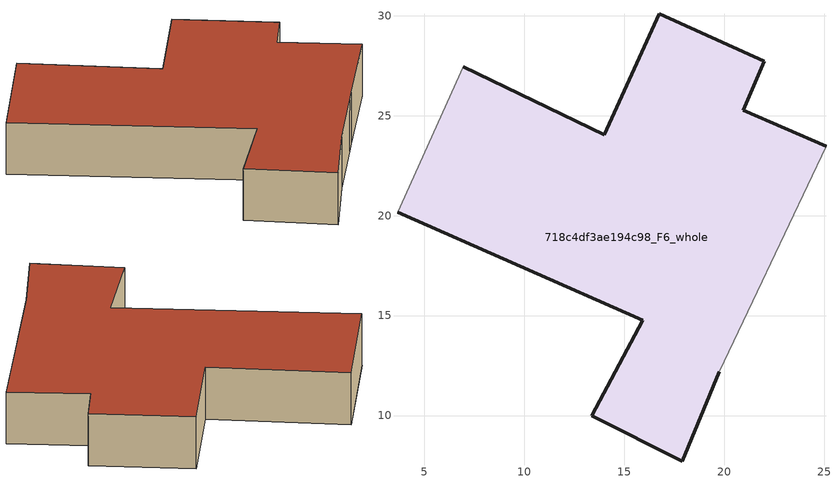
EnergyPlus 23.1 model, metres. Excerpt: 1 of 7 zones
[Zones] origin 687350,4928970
718c4df3ae194c98_F6_whole
 floor to 718c4df3ae194c98_F5_whole (EU_floor_Construction): 22.01,27.73 20.95,25.27 25.09,23.47 22.32,17.61 21.9,16.72 19.75,12.18 17.9,7.7 13.36,9.98 15.91,14.77 3.65,20.16 6.95,27.45 13.99,24.04 16.75,30.11 z18
 wall outside (EU_wall_Construction): 25.09,23.47 20.95,25.27 22.01,27.73 16.75,30.11 13.99,24.04 6.95,27.45 / 3.65,20.16 15.91,14.77 13.36,9.98 17.9,7.7 19.75,12.18 z18:21
 wall adiabatic (EU_wall_Construction): 6.95,27.45 3.65,20.16 / 19.75,12.18 21.9,16.72 22.32,17.61 25.09,23.47 z18:21
 roof outside (EU_roof_Construction): 19.75,12.18 21.9,16.72 22.32,17.61 25.09,23.47 20.95,25.27 22.01,27.73 16.75,30.11 13.99,24.04 6.95,27.45 3.65,20.16 15.91,14.77 13.36,9.98 17.9,7.7 z21
[Building]
EU S2 Campaign: North Axis=0; Terrain=City; Solar Distribution=FullExterior
[Site:Location]
Bologna: Latitude=44.5; Longitude=11.25; Time Zone=1; Elevation=37
[SizingPeriod:WeatherFileDays]
AnnualSizingPeriod: Begin Month=1; Begin Day of Month=1; End Month=12; End Day of Month=31; Day of Week for Start Day=Monday; Use Weather File Daylight Saving Period=No; Use Weather File Rain and Snow Indicators=No
[MATERIAL]
EU_InternalMass_Material: Roughness=MediumRough; Thickness=0.1; Conductivity=1; Density=1800; Specific Heat=900; Thermal Absorptance=0.9; Solar Absorptance=0.7; Visible Absorptance=0.7
[MATERIAL:NOMASS] Roughness=MediumRough; Thermal Absorptance=0.9; Solar Absorptance=0.7; Visible Absorptance=0.7
Name | Thermal Resistance
EU_wall_NoMass | 0.905828
EU_roof_NoMass | 0.37593
EU_floor_NoMass | 0.67114
[CONSTRUCTION]
EU_wall_Construction: EU_wall_NoMass
EU_roof_Construction: EU_roof_NoMass
EU_floor_Construction: EU_floor_NoMass
EU_InternalMass_Construction: EU_InternalMass_Material
[ZONE]
718c4df3ae194c98_F6_whole: Type=1; Multiplier=1; Ceiling Height=autocalculate; Volume=669.541; Floor Area=autocalculate; Part of Total Floor Area=Yes
[INTERNALMASS]
718c4df3ae194c98_F6_whole_EU_InternalMass: Construction=EU_InternalMass_Construction; Zone or ZoneList=718c4df3ae194c98_F6_whole; Surface Area=223.181
[OTHEREQUIPMENT]
EU_Step8_InternalGain_718c4df3ae194c98_F6_whole_f000: Fuel Type=Electricity; Zone or ZoneList or Space or SpaceList=718c4df3ae194c98_F6_whole; Schedule=EU_Step8_GainSchedule_718c4df3ae194c98_F6_whole_f000; Design Level Calculation Method=Watts/Area; Power per Zone Floor Area=1; Fraction Latent=0; Fraction Radiant=0; Fraction Lost=0; Carbon Dioxide Generation Rate=0; EndUse Subcategory=EU_Step8_InternalGains
[ZONEVENTILATION:DESIGNFLOWRATE]
EU_ConstantAir_718c4df3ae194c98_F6_whole: Zone or ZoneList or Space or SpaceList=718c4df3ae194c98_F6_whole; Schedule=EU_AlwaysOn; Design Flow Rate Calculation Method=AirChanges/Hour; Air Changes per Hour=0.73129; Ventilation Type=Natural; Fan Pressure Rise=0; Fan Total Efficiency=1; Constant Term Coefficient=1; Temperature Term Coefficient=0; Velocity Term Coefficient=0; Velocity Squared Term Coefficient=0; Minimum Indoor Temperature=-100; Maximum Indoor Temperature=100; Delta Temperature=-100; Minimum Outdoor Temperature=-100; Maximum Outdoor Temperature=100; Maximum Wind Speed=40
[HVACTEMPLATE:ZONE:IDEALLOADSAIRSYSTEM]
718c4df3ae194c98_F6_whole: Template Thermostat=EU_HeatOnly_718c4df3ae194c98_F6_whole; System Availability Schedule=EU_AlwaysOn; Maximum Heating Supply Air Temperature=50; Minimum Cooling Supply Air Temperature=13; Maximum Heating Supply Air Humidity Ratio=0.0156; Minimum Cooling Supply Air Humidity Ratio=0.0077; Heating Limit=NoLimit; Cooling Limit=NoLimit; Heating Availability Schedule=EU_AlwaysOn; Cooling Availability Schedule=EU_CoolingOff; Dehumidification Control Type=ConstantSensibleHeatRatio; Cooling Sensible Heat Ratio=0.7; Dehumidification Setpoint=60; Humidification Control Type=None; Humidification Setpoint=30; Outdoor Air Method=None; Outdoor Air Flow Rate per Person=0.00944; Outdoor Air Flow Rate per Zone Floor Area=0; Outdoor Air Flow Rate per Zone=0; Demand Controlled Ventilation Type=None; Outdoor Air Economizer Type=NoEconomizer; Heat Recovery Type=None; Sensible Heat Recovery Effectiveness=0.7; Latent Heat Recovery Effectiveness=0.65
[SIZING:ZONE]
718c4df3ae194c98_F6_whole: Zone Cooling Design Supply Air Temperature Input Method=SupplyAirTemperature; Zone Cooling Design Supply Air Temperature=13; Zone Heating Design Supply Air Temperature Input Method=SupplyAirTemperature; Zone Heating Design Supply Air Temperature=50; Zone Cooling Design Supply Air Humidity Ratio=0.008; Zone Heating Design Supply Air Humidity Ratio=0.008; Cooling Design Air Flow Method=DesignDay; Cooling Design Air Flow Rate=0; Cooling Minimum Air Flow per Zone Floor Area=0.000762; Cooling Minimum Air Flow=0; Cooling Minimum Air Flow Fraction=0.2; Heating Design Air Flow Method=DesignDay; Heating Design Air Flow Rate=0; Heating Maximum Air Flow per Zone Floor Area=0.002032; Heating Maximum Air Flow=0.141576; Heating Maximum Air Flow Fraction=0.3; Account for Dedicated Outdoor Air System=No; Dedicated Outdoor Air System Control Strategy=NeutralSupplyAir; Dedicated Outdoor Air Low Setpoint Temperature for Design=autosize; Dedicated Outdoor Air High Setpoint Temperature for Design=autosize; Zone Load Sizing Method=Sensible Load Only No Latent Load; Zone Latent Cooling Design Supply Air Humidity Ratio Input Method=HumidityRatioDifference; Zone Cooling Design Supply Air Humidity Ratio Difference=0.005; Zone Latent Heating Design Supply Air Humidity Ratio Input Method=HumidityRatioDifference; Zone Humidification Design Supply Air Humidity Ratio Difference=0.005
[SCHEDULE:CONSTANT]
Name | Hourly Value
EU_AlwaysOn | 1
EU_CoolingOff | 0
[SCHEDULE:FILE]
EU_Step8_GainSchedule_718c4df3ae194c98_F6_whole_f000: File=../../schedules/718c4df3ae194c98/718c4df3ae194c98_F6_whole_f000_gain.csv; Column Number=1; Rows to Skip at Top=0; Number of Hours of Data=8760; Column Separator=Comma; Interpolate to Timestep=No; Minutes per Item=60; Adjust Schedule for Daylight Savings=Yes
